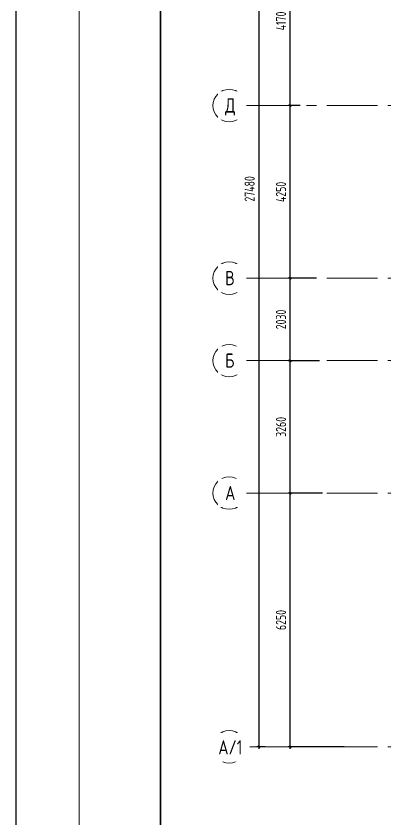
# Model space of a CAD drawing. Header units: millimetres. Extents: x -185251 to 7892985, y -102157 to 319855.
# Drawn here: x -182125 to -173030, y 92776 to 112570 of the extents above; entities that cross this region are included whole.
import ezdxf

# ---------------------------------------------------------------- set-up
doc = ezdxf.new("R2010")
doc.units = ezdxf.units.MM
doc.header["$LTSCALE"] = 10
doc.linetypes.add('CENTER', pattern=[2, 1.25, -0.25, 0.25, -0.25])
for name, color, linetype, lineweight in [('013', 7, 'Continuous', 13), ('АР_Оси', 142, 'Continuous', 9), ('АР_Оси размеры', 142, 'Continuous', 9)]:
    doc.layers.add(name, color=color, linetype=linetype, lineweight=lineweight)
doc.layers.get('0').off()
doc.layers.get('0').freeze()
doc.styles.add('GOST', font='isocpeur.ttf')
doc.styles.add('БДА100', font='romand.shx', dxfattribs={"width": 0.7})
doc.styles.add('ГОСТ 2.304', font='isocpeur.ttf', dxfattribs={"width": 0.7})
doc.dimstyles.new('БДА1', dxfattribs={"dimtxt": 2, "dimasz": 1, "dimexe": 0.7, "dimexo": 0, "dimgap": 0.8, "dimtad": 1, "dimdec": 0, "dimrnd": 1, "dimzin": 0, "dimdsep": 46, "dimtxsty": 'БДА100', "dimblk": 'OBLIQUE', "dimcen": 2, "dimdle": 1, "dimadec": 0, "dimazin": 0, "dimtfac": 1, "dimtdec": 0, "dimtmove": 1, "dimatfit": 3, "dimldrblk": 'NONE', "dimfxl": 0.7, "dimtolj": 1, "dimtzin": 0, "dimlwd": -1, "dimlwe": -1, "dimarcsym": 0})
doc.dimstyles.new('СПДС', dxfattribs={"dimscale": 100, "dimtxt": 2.5, "dimasz": 0.5, "dimexe": 0.5, "dimexo": 1, "dimgap": 1, "dimtad": 1, "dimdec": 0, "dimrnd": 5, "dimtxsty": 'ГОСТ 2.304', "dimblk": 'OBLIQUE', "dimcen": 2.5, "dimdle": 0.5, "dimadec": 0, "dimazin": 2, "dimtfac": 0.75, "dimtdec": 0, "dimtmove": 1, "dimatfit": 3, "dimfxl": 1, "dimtolj": 1, "dimarcsym": 1})

# ---------------------------------------------------------------- blocks, each defined once
blk = doc.blocks.new('_Oblique')
at = {"color": 0, "linetype": 'ByBlock', "lineweight": -2}
blk.add_line((-0.5, -0.5), (0.5, 0.5), dxfattribs=at)
blk = doc.blocks.new('*D779')
at = {"layer": 'Defpoints', "color": 0, "ltscale": 100, "transparency": 16777216}
for p in [(-175386, 100825), (-174488, 100825), (-173953, 94575)]:
    blk.add_point(p, dxfattribs=at)
at = {"layer": 'АР_Оси размеры', "color": 0, "lineweight": -2, "ltscale": 100, "transparency": 16777216}
for p, q in [((-174588, 100825), (-175436, 100825)), ((-175386, 94525), (-175386, 100875)), ((-174053, 94575), (-175436, 94575))]:
    blk.add_line(p, q, dxfattribs=at)
at = {"layer": 'АР_Оси размеры', "color": 0, "lineweight": -2, "ltscale": 100, "transparency": 16777216, "xscale": 50, "yscale": 50, "zscale": 50}
for p, rotation in [((-175386, 100825), 90), ((-175386, 94575), 270)]:
    blk.add_blockref('_Oblique', p, dxfattribs=dict(at, rotation=rotation))
at = {"layer": 'АР_Оси размеры', "color": 0, "ltscale": 100, "transparency": 16777216, "insert": (-175611, 97700), "char_height": 250, "attachment_point": 5, "rotation": 90, "style": 'ГОСТ 2.304'}
blk.add_mtext('\\A1;6250', dxfattribs=at)
blk = doc.blocks.new('*D780')
at = {"layer": 'Defpoints', "color": 0, "ltscale": 100, "transparency": 16777216}
for p in [(-175386, 104085), (-174565, 104085), (-174488, 100825)]:
    blk.add_point(p, dxfattribs=at)
at = {"layer": 'АР_Оси размеры', "color": 0, "lineweight": -2, "ltscale": 100, "transparency": 16777216}
for p, q in [((-175386, 100775), (-175386, 104135)), ((-174665, 104085), (-175436, 104085)), ((-174588, 100825), (-175436, 100825))]:
    blk.add_line(p, q, dxfattribs=at)
at = {"layer": 'АР_Оси размеры', "color": 0, "lineweight": -2, "ltscale": 100, "transparency": 16777216, "xscale": 50, "yscale": 50, "zscale": 50}
for p, rotation in [((-175386, 104085), 90), ((-175386, 100825), 270)]:
    blk.add_blockref('_Oblique', p, dxfattribs=dict(at, rotation=rotation))
at = {"layer": 'АР_Оси размеры', "color": 0, "ltscale": 100, "transparency": 16777216, "insert": (-175611, 102455), "char_height": 250, "attachment_point": 5, "rotation": 90, "style": 'ГОСТ 2.304'}
blk.add_mtext('\\A1;3260', dxfattribs=at)
blk = doc.blocks.new('*D792')
at = {"layer": 'Defpoints', "color": 0, "ltscale": 100, "transparency": 16777216}
for p in [(-175386, 106115), (-174638, 106115), (-174565, 104085)]:
    blk.add_point(p, dxfattribs=at)
at = {"layer": 'АР_Оси размеры', "color": 0, "lineweight": -2, "ltscale": 100, "transparency": 16777216}
for p, q in [((-174738, 106115), (-175436, 106115)), ((-175386, 104035), (-175386, 106165)), ((-174665, 104085), (-175436, 104085))]:
    blk.add_line(p, q, dxfattribs=at)
at = {"layer": 'АР_Оси размеры', "color": 0, "lineweight": -2, "ltscale": 100, "transparency": 16777216, "xscale": 50, "yscale": 50, "zscale": 50}
for p, rotation in [((-175386, 106115), 90), ((-175386, 104085), 270)]:
    blk.add_blockref('_Oblique', p, dxfattribs=dict(at, rotation=rotation))
at = {"layer": 'АР_Оси размеры', "color": 0, "ltscale": 100, "transparency": 16777216, "insert": (-175611, 105100), "char_height": 250, "attachment_point": 5, "rotation": 90, "style": 'ГОСТ 2.304'}
blk.add_mtext('\\A1;2030', dxfattribs=at)
blk = doc.blocks.new('*D773')
at = {"layer": 'Defpoints', "color": 0, "ltscale": 100, "transparency": 16777216}
for p in [(-175386, 110365), (-175036, 110365), (-174638, 106115)]:
    blk.add_point(p, dxfattribs=at)
at = {"layer": 'АР_Оси размеры', "color": 0, "lineweight": -2, "ltscale": 100, "transparency": 16777216}
for p, q in [((-175136, 110365), (-175436, 110365)), ((-175386, 106065), (-175386, 110415)), ((-174738, 106115), (-175436, 106115))]:
    blk.add_line(p, q, dxfattribs=at)
at = {"layer": 'АР_Оси размеры', "color": 0, "lineweight": -2, "ltscale": 100, "transparency": 16777216, "xscale": 50, "yscale": 50, "zscale": 50}
for p, rotation in [((-175386, 110365), 90), ((-175386, 106115), 270)]:
    blk.add_blockref('_Oblique', p, dxfattribs=dict(at, rotation=rotation))
at = {"layer": 'АР_Оси размеры', "color": 0, "ltscale": 100, "transparency": 16777216, "insert": (-175611, 108240), "char_height": 250, "attachment_point": 5, "rotation": 90, "style": 'ГОСТ 2.304'}
blk.add_mtext('\\A1;4250', dxfattribs=at)
blk = doc.blocks.new('*D774')
at = {"layer": 'Defpoints', "color": 0, "ltscale": 100, "transparency": 16777216}
for p in [(-175386, 114535), (-174568, 114535), (-175036, 110365)]:
    blk.add_point(p, dxfattribs=at)
at = {"layer": 'АР_Оси размеры', "color": 0, "lineweight": -2, "ltscale": 100, "transparency": 16777216}
for p, q in [((-174668, 114535), (-175436, 114535)), ((-175386, 110315), (-175386, 114585)), ((-175136, 110365), (-175436, 110365))]:
    blk.add_line(p, q, dxfattribs=at)
at = {"layer": 'АР_Оси размеры', "color": 0, "lineweight": -2, "ltscale": 100, "transparency": 16777216, "xscale": 50, "yscale": 50, "zscale": 50}
for p, rotation in [((-175386, 114535), 90), ((-175386, 110365), 270)]:
    blk.add_blockref('_Oblique', p, dxfattribs=dict(at, rotation=rotation))
at = {"layer": 'АР_Оси размеры', "color": 0, "ltscale": 100, "transparency": 16777216, "insert": (-175611, 112450), "char_height": 250, "attachment_point": 5, "rotation": 90, "style": 'ГОСТ 2.304'}
blk.add_mtext('\\A1;4170', dxfattribs=at)
blk = doc.blocks.new('*D772')
at = {"layer": 'Defpoints', "color": 0, "ltscale": 100, "transparency": 16777216}
for p in [(-175536, 122055), (-176157, 94575), (-175898, 94575)]:
    blk.add_point(p, dxfattribs=at)
at = {"layer": 'АР_Оси размеры', "color": 0, "lineweight": -2, "ltscale": 100, "transparency": 16777216}
for p, q in [((-175636, 122055), (-176207, 122055)), ((-176157, 122105), (-176157, 94525)), ((-175998, 94575), (-176207, 94575))]:
    blk.add_line(p, q, dxfattribs=at)
at = {"layer": 'АР_Оси размеры', "color": 0, "lineweight": -2, "ltscale": 100, "transparency": 16777216, "xscale": 50, "yscale": 50, "zscale": 50}
for p, rotation in [((-176157, 122055), 90), ((-176157, 94575), 270)]:
    blk.add_blockref('_Oblique', p, dxfattribs=dict(at, rotation=rotation))
at = {"layer": 'АР_Оси размеры', "color": 0, "ltscale": 100, "transparency": 16777216, "insert": (-176382, 108315), "char_height": 250, "attachment_point": 5, "rotation": 90, "style": 'ГОСТ 2.304'}
blk.add_mtext('\\A1;27480', dxfattribs=at)
blk = doc.blocks.new('*D539')
at = {"layer": 'Defpoints', "color": 0, "transparency": 16777216}
for p, q in [((-15.52, -5), (-15.52, 599)), ((0, 594), (-19.02, 594)), ((0, 0), (-19.02, 0))]:
    blk.add_line(p, q, dxfattribs=at)
at = {"layer": 'Defpoints', "color": 0, "lineweight": 30, "transparency": 16777216}
for p in [(-15.52, 594), (0, 594), (0, 0)]:
    blk.add_point(p, dxfattribs=at)
at = {"layer": 'Defpoints', "color": 0, "transparency": 16777216, "xscale": 5, "yscale": 5, "zscale": 5}
for p, rotation in [((-15.52, 594), 90), ((-15.52, 0), 270)]:
    blk.add_blockref('_Oblique', p, dxfattribs=dict(at, rotation=rotation))
at = {"layer": 'Defpoints', "color": 0, "lineweight": 0, "transparency": 16777216, "insert": (-24.52, 148.5), "char_height": 10, "attachment_point": 5, "rotation": 90, "style": 'БДА100'}
blk.add_mtext('\\A1;594', dxfattribs=at)
blk = doc.blocks.new('_None')
blk = doc.blocks.new('*U537')
at = {"color": 44, "lineweight": 20, "ltscale": 10}
blk.add_line((0, 594), (0, 0), dxfattribs=at)
at = {"color": 137, "lineweight": 35, "ltscale": 10}
blk.add_line((20, 589), (20, 5), dxfattribs=at)
at = {"color": 44, "lineweight": 13, "style": 'GOST', "oblique": 10, "width": 0.8}
for tag in ['ФОРМАТВЕРТ', 'ФОРМАТГОРИЗ']:
    blk.add_attdef(tag, (789.98, 1.6), '', height=2, dxfattribs=at)
at = {"layer": 'Defpoints', "color": 251, "lineweight": 0}
dim = blk.add_linear_dim(base=(-15.52, 594), p1=(0, 0), p2=(0, 594), angle=90, dimstyle='БДА1', override={"dimscale": 5}, dxfattribs=at)
dim.commit()
dim.dimension.update_dxf_attribs({"geometry": '*D539', "text_midpoint": (-15.52, 148.5), "dimtype": 160})

msp = doc.modelspace()

# ---------------------------------------------------------------- linework, layer by layer
at = {"layer": 'АР_Оси', "linetype": 'CENTER', "ltscale": 100}
for p, q in [((-176483.7, 110365.2), (-101315.8, 110365.2)), ((-176483.7, 106115.2), (-101315.8, 106115.2)), ((-176483.7, 104085.2), (-101315.8, 104085.2)), ((-176483.7, 100825.2), (-101315.8, 100825.2)), ((-176483.7, 94575.2), (-101315.8, 94575.2))]:
    msp.add_line(p, q, dxfattribs=at)
at = {"layer": 'АР_Оси', "ltscale": 0.5}
for centre in [(-176883.7, 110365.2), (-176883.7, 106115.2), (-176883.7, 104085.2), (-176883.7, 100825.2), (-176883.7, 94575.2)]:
    msp.add_circle(centre, 400, dxfattribs=at)

# ---------------------------------------------------------------- dimensions: what is measured, and where the dimension line sits
at = {"layer": 'АР_Оси размеры', "ltscale": 100}
for base, p1, p2, picture, middle in [((-175386.3, 114535.2), (-175036.5, 110365.2), (-174568.5, 114535.2), '*D774', (-175611.3, 112450.2)), ((-175386.3, 110365.2), (-174638.4, 106115.2), (-175036.5, 110365.2), '*D773', (-175611.3, 108240.2)), ((-175386.3, 106115.2), (-174564.9, 104085.2), (-174638.4, 106115.2), '*D792', (-175611.3, 105100.2)), ((-175386.3, 104085.2), (-174487.6, 100825.2), (-174564.9, 104085.2), '*D780', (-175611.3, 102455.2)), ((-175386.3, 100825.2), (-173952.6, 94575.2), (-174487.6, 100825.2), '*D779', (-175611.3, 97700.2))]:
    dim = msp.add_linear_dim(base=base, p1=p1, p2=p2, angle=90, dimstyle='СПДС', dxfattribs=at)
    dim.commit()
    dim.dimension.update_dxf_attribs({"geometry": picture, "text_midpoint": middle})

# ---------------------------------------------------------------- next in the draw order: texts
at = {"layer": 'АР_Оси', "char_height": 350, "attachment_point": 1, "line_spacing_factor": 1.149209, "style": 'ГОСТ 2.304', "bg_fill": 2}
for s, insert in [('{\\W0.8;Д}', (-176983.6, 110543)), ('{\\W0.8;В}', (-176983.6, 106293)), ('{\\W0.8;Б}', (-176983.6, 104263)), ('{\\W0.8;А}', (-176983.6, 101003))]:
    msp.add_mtext(s, dxfattribs=dict(at, insert=insert))
at = {"layer": 'АР_Оси', "insert": (-177152.5, 94738), "char_height": 350, "width": 1.455191522836685e-11, "attachment_point": 1, "line_spacing_factor": 1.149209, "style": 'ГОСТ 2.304', "bg_fill": 2}
msp.add_mtext('{\\W0.8;А/1}', dxfattribs=at)

# ---------------------------------------------------------------- next in the draw order: block references
at = {"layer": '013', "xscale": 100, "yscale": 100, "zscale": 100}
msp.add_blockref('*U537', (-180573, 76373.4), dxfattribs=at)

# ---------------------------------------------------------------- next in the draw order: dimensions: what is measured, and where the dimension line sits
at = {"layer": 'АР_Оси размеры', "ltscale": 100}
dim = msp.add_linear_dim(base=(-176156.9, 94575.2), p1=(-175536.3, 122055.2), p2=(-175898.3, 94575.2), angle=90, dimstyle='СПДС', dxfattribs=at)
dim.commit()
dim.dimension.update_dxf_attribs({"geometry": '*D772', "text_midpoint": (-176381.9, 108315.2)})

doc.saveas('drawing.dxf')
